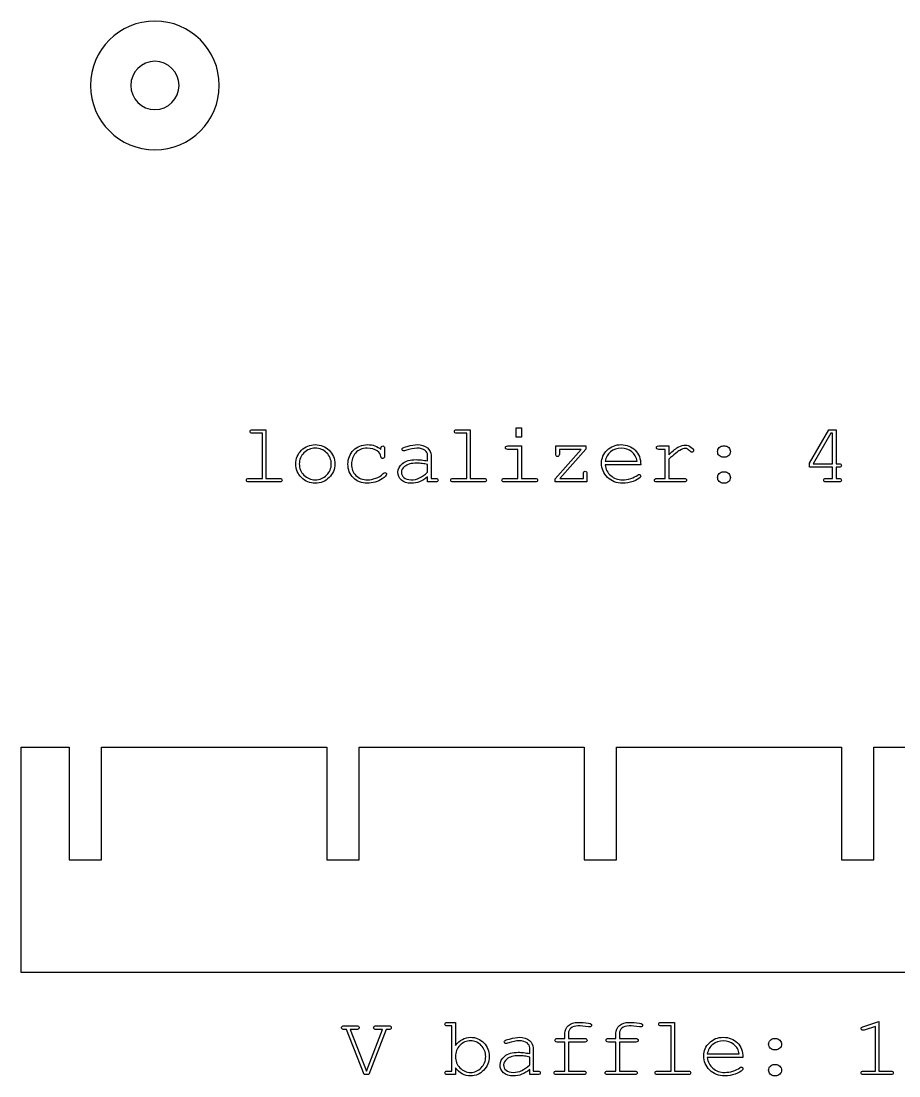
# Model space of a CAD drawing. Extents: x 5 to 223, y 104 to 234.
# Drawn here: x 4.7 to 59.3, y 168.9 to 234.5 of the extents above; entities that cross this region are included whole.
import ezdxf

# ---------------------------------------------------------------- set-up
doc = ezdxf.new("R2010")
doc.units = 0
doc.layers.add('Layer_1', color=7, linetype='CONTINUOUS')

msp = doc.modelspace()

# ---------------------------------------------------------------- linework, layer by layer
at = {"layer": 'Layer_1', "color": 7}
for p, q in [((35.469826, 208.644622), (35.469826, 209.205311)), ((35.469826, 209.205311), (35.79022, 209.205311)), ((35.79022, 209.205311), (35.79022, 208.644622)), ((19.075478, 209.096791), (19.917804, 209.096791)), ((19.700763, 208.877166), (19.075478, 208.877166)), ((19.700763, 206.071136), (19.700763, 208.877166)), ((19.917804, 209.096791), (19.917804, 206.071136)), ((32.400763, 208.877166), (31.775478, 208.877166)), ((31.775479, 209.096791), (32.617804, 209.096791)), ((32.400763, 206.071136), (32.400763, 208.877166)), ((32.617804, 209.096791), (32.617804, 206.071136)), ((35.79022, 208.644622), (35.469826, 208.644622)), ((53.69817, 207.011647), (54.904815, 209.096791)), ((55.023673, 208.877166), (53.925546, 206.978057)), ((54.904815, 209.096791), (55.356984, 209.096791)), ((55.137359, 208.877166), (55.023673, 208.877166)), ((55.137359, 206.978057), (55.137359, 208.877166)), ((55.356984, 209.096791), (55.356984, 206.978057)), ((27.063621, 207.872059), (27.063621, 207.944406)), ((27.063621, 207.872059), (27.063621, 207.872059)), ((27.283245, 207.944406), (27.283245, 207.45348)), ((34.947891, 208.091684), (35.797971, 208.091684)), ((35.580931, 207.872059), (34.947894, 207.872059)), ((35.580931, 206.071136), (35.580931, 207.872059)), ((35.797971, 208.091684), (35.797971, 206.071136)), ((37.882599, 206.047881), (39.500071, 207.872059)), ((37.931692, 207.577504), (37.931692, 208.091684)), ((37.931692, 208.091684), (39.807546, 208.091684)), ((39.500071, 207.872059), (38.151317, 207.872059)), ((38.151317, 207.872059), (38.151317, 207.577504)), ((39.807546, 207.897897), (38.182322, 206.071136)), ((39.807546, 208.091684), (39.807546, 207.897897)), ((44.731277, 207.872059), (44.330785, 207.872059)), ((44.330786, 208.091684), (44.948317, 208.091684)), ((44.731277, 206.063384), (44.731277, 207.872059)), ((44.948317, 208.091684), (44.948317, 207.543914)), ((48.337775, 208.091684), (48.430792, 208.091684)), ((48.337775, 208.091684), (48.337775, 208.091684)), ((29.956984, 207.156341), (29.956984, 207.50774)), ((30.176608, 207.50774), (30.176608, 206.071136)), ((44.948318, 207.259694), (44.948318, 206.071136)), ((48.430792, 207.388885), (48.337775, 207.388885)), ((23.976471, 206.967722), (23.976471, 206.967722)), ((24.196096, 206.967722), (24.196096, 206.967722)), ((29.956984, 206.456125), (29.956984, 206.934132)), ((43.207339, 206.921213), (40.995587, 206.921213)), ((40.998171, 207.140838), (42.987714, 207.140838)), ((43.207339, 206.921213), (43.207339, 206.921213)), ((53.69817, 206.761016), (53.69817, 207.011647)), ((55.137359, 206.761016), (53.69817, 206.761016)), ((53.925546, 206.978057), (55.137359, 206.978057)), ((55.137359, 206.071136), (55.137359, 206.761016)), ((55.356984, 206.978057), (55.537853, 206.978057)), ((55.537853, 206.761016), (55.356984, 206.761016)), ((55.356984, 206.761016), (55.356984, 206.071135)), ((18.848102, 206.071136), (19.700763, 206.071136)), ((20.770465, 205.854095), (18.848102, 205.854095)), ((19.917804, 206.071136), (20.770465, 206.071136)), ((29.956984, 205.854095), (29.956984, 206.166737)), ((30.465997, 205.854095), (29.956984, 205.854095)), ((30.176608, 206.071136), (30.465996, 206.071136)), ((31.548102, 206.071136), (32.400763, 206.071136)), ((33.470465, 205.854095), (31.548102, 205.854095)), ((32.617804, 206.071136), (33.470465, 206.071136)), ((34.72827, 206.071136), (35.580931, 206.071136)), ((36.650633, 205.854095), (34.72827, 205.854095)), ((35.797971, 206.071136), (36.650632, 206.071136)), ((37.882599, 205.854095), (37.882599, 206.047881)), ((39.866974, 205.854095), (37.882599, 205.854095)), ((38.182322, 206.071136), (39.649933, 206.071136)), ((39.649933, 206.071136), (39.649933, 206.370859)), ((39.869558, 206.370859), (39.866974, 205.854095)), ((45.909499, 205.854095), (44.206761, 205.854095)), ((44.206762, 206.063384), (44.731277, 206.063384)), ((44.948318, 206.071136), (45.9095, 206.071136)), ((48.337775, 206.476796), (48.430792, 206.476796)), ((48.337775, 206.476796), (48.337775, 206.476796)), ((54.7317, 206.071136), (55.137359, 206.071136)), ((55.537853, 205.854095), (54.7317, 205.854095)), ((55.356984, 206.071135), (55.537853, 206.071135)), ((48.430792, 205.77658), (48.337775, 205.77658)), ((24.756268, 172.047166), (25.565005, 172.047166)), ((24.924217, 171.830125), (24.756268, 171.830125)), ((26.017173, 169.024095), (24.924217, 171.830125)), ((25.565004, 171.830125), (25.149009, 171.830125)), ((25.149009, 171.830125), (26.156699, 169.241136)), ((26.172202, 169.241136), (27.166974, 171.830125)), ((27.39435, 171.830125), (26.31948, 169.024095)), ((26.753562, 172.047166), (27.559715, 172.047166)), ((27.166974, 171.830125), (26.753562, 171.830125)), ((27.559714, 171.830125), (27.39435, 171.830125)), ((31.181199, 172.266791), (31.690212, 172.266791)), ((31.473171, 172.047166), (31.181199, 172.047166)), ((31.473171, 169.241136), (31.473171, 172.047166)), ((31.690212, 172.266791), (31.690212, 170.827602)), ((45.100763, 172.047166), (44.475478, 172.047166)), ((44.475479, 172.266791), (45.317804, 172.266791)), ((45.100763, 169.241136), (45.100763, 172.047166)), ((45.317804, 172.266791), (45.317804, 169.241136)), ((57.023033, 171.998073), (58.01522, 172.310716)), ((57.798179, 172.010992), (57.090212, 171.788784)), ((57.798179, 169.241136), (57.798179, 172.010992)), ((58.01522, 172.310716), (58.01522, 169.241136)), ((38.024709, 171.261684), (38.494965, 171.261684)), ((38.494965, 171.261684), (38.494965, 171.58983)), ((38.714588, 171.58983), (38.714588, 171.261684)), ((38.714588, 171.261684), (39.73003, 171.261684)), ((41.199709, 171.261684), (41.669965, 171.261684)), ((41.669965, 171.261684), (41.669965, 171.58983)), ((41.889588, 171.58983), (41.889588, 171.261684)), ((41.889588, 171.261684), (42.90503, 171.261684)), ((51.512775, 171.261684), (51.605792, 171.261684)), ((51.512775, 171.261684), (51.512775, 171.261684)), ((36.306984, 170.326341), (36.306984, 170.67774)), ((36.526608, 170.67774), (36.526608, 169.241136)), ((38.494965, 171.042059), (38.024709, 171.042059)), ((38.494965, 169.241136), (38.494965, 171.042059)), ((38.714589, 171.042059), (38.714589, 169.241136)), ((39.73003, 171.042059), (38.714589, 171.042059)), ((41.669965, 171.042059), (41.199709, 171.042059)), ((41.669965, 169.241136), (41.669965, 171.042059)), ((41.889589, 171.042059), (41.889589, 169.241136)), ((42.90503, 171.042059), (41.889589, 171.042059)), ((51.605792, 170.558885), (51.512775, 170.558885)), ((33.573818, 170.137722), (33.573818, 170.137722)), ((36.306984, 169.626125), (36.306984, 170.104132)), ((49.557339, 170.091213), (47.345587, 170.091213)), ((47.348171, 170.310838), (49.337714, 170.310838)), ((49.557339, 170.091213), (49.557339, 170.091213)), ((26.156699, 169.241136), (26.172202, 169.241136)), ((31.181199, 169.241136), (31.473171, 169.241136)), ((31.690212, 169.450425), (31.690212, 169.024095)), ((36.306984, 169.024095), (36.306984, 169.336737)), ((36.526608, 169.241136), (36.815996, 169.241136)), ((37.970449, 169.241136), (38.494965, 169.241136)), ((38.714589, 169.241136), (39.66802, 169.241136)), ((41.145449, 169.241136), (41.669965, 169.241136)), ((41.889589, 169.241136), (42.84302, 169.241136)), ((44.248102, 169.241136), (45.100763, 169.241136)), ((45.317804, 169.241136), (46.170465, 169.241136)), ((51.512775, 169.646796), (51.605792, 169.646796)), ((51.512775, 169.646796), (51.512775, 169.646796)), ((57.054039, 169.241136), (57.798179, 169.241136)), ((58.01522, 169.241136), (58.759361, 169.241136)), ((26.31948, 169.024095), (26.017173, 169.024095)), ((31.690212, 169.024095), (31.181199, 169.024095)), ((36.815997, 169.024095), (36.306984, 169.024095)), ((39.66802, 169.024095), (37.970449, 169.024095)), ((42.84302, 169.024095), (41.145449, 169.024095)), ((46.170465, 169.024095), (44.248102, 169.024095)), ((51.605792, 168.94658), (51.512775, 168.94658)), ((58.759361, 169.024095), (57.054039, 169.024095))]:
    msp.add_line(p, q, dxfattribs=at)
at = {"layer": 'Layer_1', "color": 1}
for p, q in [((4.695234, 175.374095), (4.695234, 189.374081)), ((4.695234, 189.374081), (7.689589, 189.374081)), ((7.689589, 189.374081), (7.689589, 182.368443)), ((9.700878, 182.368443), (9.700878, 189.374081)), ((9.700878, 189.374081), (23.689591, 189.374081)), ((23.689591, 189.374081), (23.689591, 182.368443)), ((25.700879, 182.368443), (25.700879, 189.374081)), ((25.700879, 189.374081), (39.68959, 189.374081)), ((39.68959, 189.374081), (39.68959, 182.368443)), ((41.700879, 182.368443), (41.700879, 189.374081)), ((41.700879, 189.374081), (55.689572, 189.374081)), ((55.689572, 189.374081), (55.689572, 182.368443)), ((57.700864, 182.368443), (57.700864, 189.374081)), ((57.700864, 189.374081), (71.689597, 189.374081)), ((7.689589, 182.368443), (8.695233, 182.368443)), ((8.695233, 182.368443), (9.700878, 182.368443)), ((23.689591, 182.368443), (24.695233, 182.368443)), ((24.695233, 182.368443), (25.700879, 182.368443)), ((39.68959, 182.368443), (40.695233, 182.368443)), ((40.695233, 182.368443), (41.700879, 182.368443)), ((55.689572, 182.368443), (56.695236, 182.368443)), ((56.695236, 182.368443), (57.700864, 182.368443)), ((8.695233, 175.374095), (4.695234, 175.374095)), ((216.695234, 175.374095), (8.695233, 175.374095))]:
    msp.add_line(p, q, dxfattribs=at)
for points in [[(13.013233, 234.492101), (10.804094, 234.492101), (9.013233, 232.701224), (9.013233, 230.492095)], [(17.013232, 230.492095), (17.013232, 232.701224), (15.222374, 234.492101), (13.013233, 234.492101)], [(13.013233, 231.992106), (12.184806, 231.992106), (11.513233, 231.320523), (11.513233, 230.492095)], [(14.513234, 230.492095), (14.513234, 231.320523), (13.841661, 231.992106), (13.013233, 231.992106)], [(9.013233, 230.492095), (9.013233, 228.282965), (10.804094, 226.492088), (13.013233, 226.492088)], [(11.513233, 230.492095), (11.513233, 229.663667), (12.184806, 228.992083), (13.013233, 228.992083)], [(13.013233, 228.992083), (13.841661, 228.992083), (14.513234, 229.663667), (14.513234, 230.492095)], [(13.013233, 226.492088), (15.222374, 226.492088), (17.013232, 228.282965), (17.013232, 230.492095)]]:
    msp.add_open_spline(points, degree=3, dxfattribs=at)
at = {"layer": 'Layer_1', "color": 7}
for points in [[(18.9282, 208.98827), (18.9282, 209.019273), (18.939396, 209.045111), (18.96179, 209.065785)], [(18.963082, 208.908172), (18.939827, 208.928839), (18.9282, 208.955539), (18.9282, 208.98827)], [(18.96179, 209.065785), (18.984182, 209.086452), (19.022078, 209.096787), (19.075478, 209.096791)], [(19.075478, 208.877166), (19.023801, 208.877163), (18.986336, 208.887498), (18.963082, 208.908172)], [(31.628199, 208.98827), (31.628199, 209.019273), (31.639396, 209.045111), (31.661791, 209.065785)], [(31.663082, 208.908172), (31.639827, 208.928839), (31.628199, 208.955539), (31.628199, 208.98827)], [(31.661791, 209.065785), (31.684182, 209.086452), (31.722079, 209.096787), (31.775479, 209.096791)], [(31.775478, 208.877166), (31.723801, 208.877163), (31.686336, 208.887498), (31.663082, 208.908172)], [(21.769887, 206.967722), (21.769887, 207.298449), (21.887881, 207.581378), (22.123871, 207.816507)], [(22.123871, 207.816507), (22.359859, 208.051633), (22.646663, 208.169196), (22.984284, 208.169199)], [(22.9817, 207.949574), (22.706091, 207.949572), (22.471394, 207.85354), (22.277608, 207.661478)], [(23.685791, 207.66277), (23.492003, 207.853971), (23.257305, 207.949572), (22.9817, 207.949574)], [(22.984284, 208.169199), (23.318456, 208.169196), (23.603968, 208.052063), (23.84082, 207.817799)], [(23.84082, 207.817799), (24.077668, 207.583531), (24.196093, 207.300172), (24.196096, 206.967722)], [(25.012067, 206.952219), (25.012066, 207.301895), (25.127046, 207.592144), (25.357007, 207.822967)], [(25.357007, 207.822967), (25.586966, 208.053786), (25.876785, 208.169196), (26.226463, 208.169199)], [(26.213543, 207.949574), (25.891425, 207.949572), (25.646824, 207.848803), (25.479738, 207.647267)], [(26.822033, 207.784209), (26.671308, 207.89445), (26.468478, 207.949572), (26.213543, 207.949574)], [(26.226463, 208.169199), (26.558912, 208.169196), (26.837965, 208.07015), (27.063621, 207.872059)], [(27.063621, 207.944406), (27.063619, 207.997803), (27.073954, 208.035699), (27.094627, 208.058094)], [(27.094627, 208.058094), (27.115296, 208.080485), (27.141133, 208.091682), (27.172141, 208.091684)], [(27.172141, 208.091684), (27.204868, 208.091682), (27.231567, 208.080485), (27.25224, 208.058094)], [(27.25224, 208.058094), (27.272909, 208.035699), (27.283242, 207.997803), (27.283245, 207.944406)], [(28.378269, 207.884978), (28.378268, 207.91426), (28.38688, 207.937514), (28.404106, 207.954742)], [(28.407983, 207.807464), (28.388175, 207.828132), (28.378269, 207.853971), (28.378269, 207.884978)], [(28.404106, 207.954742), (28.428222, 207.980578), (28.525545, 208.01589), (28.696078, 208.060678)], [(28.479039, 207.776458), (28.451476, 207.776456), (28.427792, 207.786791), (28.407983, 207.807464)], [(29.295526, 207.949574), (29.126715, 207.949572), (28.889865, 207.900479), (28.584975, 207.802296)], [(28.696078, 208.060678), (28.964794, 208.133023), (29.168055, 208.169196), (29.30586, 208.169199)], [(29.79162, 207.817799), (29.681375, 207.905647), (29.51601, 207.949572), (29.295526, 207.949574)], [(29.30586, 208.169199), (29.579743, 208.169196), (29.793339, 208.101587), (29.946648, 207.966369)], [(29.956984, 207.50774), (29.956982, 207.626594), (29.901861, 207.729947), (29.79162, 207.817799)], [(29.946648, 207.966369), (30.099952, 207.831147), (30.176606, 207.678271), (30.176608, 207.50774)], [(34.800616, 207.98058), (34.800615, 208.013306), (34.811813, 208.040006), (34.834204, 208.060678)], [(34.835498, 207.903065), (34.812243, 207.923734), (34.800616, 207.949572), (34.800616, 207.98058)], [(34.834204, 208.060678), (34.856594, 208.081347), (34.894492, 208.091682), (34.947891, 208.091684)], [(34.947894, 207.872059), (34.896217, 207.872057), (34.858752, 207.882392), (34.835498, 207.903065)], [(40.775962, 207.019398), (40.775962, 207.334623), (40.892664, 207.605063), (41.12607, 207.830718)], [(41.12607, 207.830718), (41.359474, 208.05637), (41.648432, 208.169196), (41.992942, 208.169199)], [(41.992942, 207.949574), (41.739727, 207.949572), (41.521825, 207.875502), (41.339236, 207.727365)], [(41.992942, 208.169199), (42.347785, 208.169196), (42.639757, 208.053355), (42.868858, 207.821675)], [(42.647941, 207.724781), (42.464488, 207.874641), (42.246155, 207.949572), (41.992942, 207.949574)], [(42.868858, 207.821675), (43.097954, 207.58999), (43.210781, 207.289837), (43.207339, 206.921213)], [(44.219681, 207.903065), (44.197286, 207.923734), (44.186089, 207.950433), (44.186093, 207.983164)], [(44.186093, 207.983164), (44.186092, 208.014168), (44.196859, 208.040006), (44.218389, 208.060678)], [(44.218389, 208.060678), (44.239919, 208.081347), (44.277386, 208.091682), (44.330786, 208.091684)], [(44.330785, 207.872059), (44.279108, 207.872057), (44.242073, 207.882392), (44.219681, 207.903065)], [(44.948317, 207.543914), (45.230814, 207.798849), (45.442256, 207.962922), (45.582646, 208.036132)], [(45.642075, 207.815215), (45.508575, 207.739421), (45.277324, 207.554248), (44.948318, 207.259694)], [(45.582646, 208.036132), (45.723031, 208.109338), (45.852653, 208.145942), (45.971511, 208.145944)], [(45.984431, 207.928903), (45.889689, 207.928901), (45.77557, 207.891005), (45.642075, 207.815215)], [(45.971511, 208.145944), (46.1007, 208.145942), (46.220847, 208.102448), (46.331954, 208.015461)], [(46.116206, 207.895314), (46.071417, 207.917705), (46.027492, 207.928901), (45.984431, 207.928903)], [(46.273819, 207.77129), (46.213527, 207.831577), (46.16099, 207.872919), (46.116206, 207.895314)], [(46.331954, 208.015461), (46.443056, 207.928471), (46.498608, 207.862583), (46.498611, 207.817799)], [(46.498611, 207.817799), (46.498608, 207.785069), (46.48784, 207.757939), (46.466314, 207.736409)], [(47.986375, 207.737701), (47.986374, 207.839329), (48.021254, 207.923734), (48.09102, 207.990915)], [(48.09102, 207.990915), (48.160782, 208.058092), (48.243033, 208.091682), (48.337775, 208.091684)], [(48.430792, 208.091684), (48.527253, 208.091682), (48.609936, 208.057231), (48.678839, 207.988331)], [(48.678839, 207.988331), (48.747739, 207.919427), (48.78219, 207.837606), (48.782192, 207.742868)], [(22.277608, 207.661478), (22.083821, 207.469412), (21.986928, 207.23816), (21.986928, 206.967722)], [(23.976471, 206.967722), (23.976468, 207.239883), (23.879575, 207.471565), (23.685791, 207.66277)], [(25.479738, 207.647267), (25.31265, 207.445727), (25.229106, 207.214906), (25.229107, 206.954803)], [(27.06362, 207.435394), (27.053284, 207.557693), (26.972754, 207.673965), (26.822033, 207.784209)], [(27.098503, 207.335916), (27.078691, 207.355724), (27.067063, 207.388883), (27.06362, 207.435394)], [(27.172142, 207.306202), (27.142858, 207.306201), (27.11831, 207.316105), (27.098503, 207.335916)], [(27.250949, 207.339792), (27.231137, 207.317397), (27.204868, 207.306201), (27.172142, 207.306202)], [(27.283245, 207.45348), (27.281517, 207.40008), (27.270753, 207.362184), (27.250949, 207.339792)], [(28.406692, 207.001311), (28.599616, 207.158062), (28.881252, 207.236438), (29.251601, 207.236439)], [(28.584975, 207.802296), (28.529853, 207.785068), (28.494541, 207.776456), (28.479039, 207.776458)], [(29.251601, 207.236439), (29.351507, 207.236438), (29.460028, 207.229978), (29.577163, 207.21706)], [(29.577163, 207.21706), (29.694294, 207.20414), (29.820901, 207.1839), (29.956984, 207.156341)], [(37.962698, 207.466399), (37.942025, 207.488791), (37.931692, 207.525826), (37.931692, 207.577504)], [(38.042796, 207.43281), (38.010069, 207.432808), (37.983368, 207.444005), (37.962698, 207.466399)], [(38.120311, 207.466399), (38.099638, 207.444005), (38.073801, 207.432808), (38.042796, 207.43281)], [(38.151317, 207.577504), (38.151315, 207.525826), (38.14098, 207.488791), (38.120311, 207.466399)], [(41.339236, 207.727365), (41.156645, 207.579224), (41.042957, 207.383715), (40.998171, 207.140838)], [(42.987714, 207.140838), (42.944648, 207.38027), (42.83139, 207.574918), (42.647941, 207.724781)], [(46.340998, 207.713154), (46.328937, 207.719181), (46.306546, 207.73856), (46.273819, 207.77129)], [(46.384923, 207.704111), (46.367694, 207.704109), (46.353053, 207.707124), (46.340998, 207.713154)], [(46.466314, 207.736409), (46.44478, 207.714875), (46.417649, 207.704109), (46.384923, 207.704111)], [(48.089728, 207.492238), (48.020825, 207.561138), (47.986374, 207.642959), (47.986375, 207.737701)], [(48.337775, 207.388885), (48.241311, 207.388883), (48.158628, 207.423334), (48.089728, 207.492238)], [(48.677547, 207.489654), (48.607782, 207.422473), (48.525531, 207.388883), (48.430792, 207.388885)], [(48.782192, 207.742868), (48.78219, 207.641236), (48.747309, 207.556831), (48.677547, 207.489654)], [(22.123871, 206.12152), (21.887881, 206.356647), (21.769887, 206.638714), (21.769887, 206.967722)], [(21.986928, 206.967722), (21.986928, 206.699003), (22.083821, 206.468182), (22.277608, 206.275258)], [(23.685791, 206.273966), (23.879575, 206.466029), (23.976468, 206.697281), (23.976471, 206.967722)], [(24.196096, 206.967722), (24.196093, 206.636992), (24.077668, 206.354494), (23.84082, 206.120228)], [(25.349255, 206.103433), (25.124462, 206.326503), (25.012066, 206.609431), (25.012067, 206.952219)], [(25.229107, 206.954803), (25.229106, 206.674027), (25.321263, 206.442344), (25.505576, 206.259755)], [(28.117303, 206.450957), (28.117303, 206.661107), (28.213766, 206.844559), (28.406692, 207.001311)], [(28.535883, 206.815276), (28.401523, 206.713645), (28.334344, 206.592206), (28.334345, 206.450957)], [(29.274855, 207.019398), (28.959628, 207.019397), (28.713304, 206.951357), (28.535883, 206.815276)], [(29.634007, 206.998728), (29.520317, 207.012507), (29.4006, 207.019397), (29.274855, 207.019398)], [(29.956984, 206.934132), (29.855352, 206.963414), (29.747693, 206.984946), (29.634007, 206.998728)], [(39.679647, 206.481963), (39.699456, 206.504356), (39.725723, 206.515552), (39.758454, 206.515553)], [(39.758454, 206.515553), (39.791181, 206.515552), (39.817879, 206.504356), (39.838552, 206.481963)], [(41.149325, 206.134439), (40.900416, 206.378179), (40.775962, 206.673165), (40.775962, 207.019398)], [(40.995587, 206.921213), (41.033483, 206.640437), (41.151046, 206.414353), (41.348279, 206.24296)], [(55.537853, 206.978057), (55.59125, 206.978056), (55.629145, 206.968151), (55.651539, 206.948343)], [(55.651539, 206.792022), (55.629138, 206.77135), (55.59125, 206.761015), (55.537853, 206.761016)], [(55.651539, 206.948343), (55.673941, 206.928533), (55.685124, 206.902264), (55.685124, 206.869536)], [(55.685124, 206.869536), (55.68512, 206.83853), (55.673906, 206.812691), (55.651539, 206.792022)], [(18.703408, 205.962615), (18.703407, 205.995343), (18.714604, 206.021612), (18.736998, 206.041422)], [(18.736998, 205.8851), (18.714604, 205.905771), (18.703407, 205.931609), (18.703408, 205.962615)], [(18.736998, 206.041422), (18.75939, 206.061231), (18.796425, 206.071135), (18.848102, 206.071136)], [(18.848102, 205.854095), (18.796425, 205.854095), (18.75939, 205.86443), (18.736998, 205.8851)], [(20.770465, 206.071136), (20.823862, 206.071135), (20.861758, 206.061231), (20.884153, 206.041422)], [(20.884153, 205.8851), (20.861758, 205.86443), (20.823862, 205.854095), (20.770465, 205.854095)], [(20.884153, 206.041422), (20.906544, 206.021612), (20.91774, 205.995343), (20.917743, 205.962615)], [(20.917743, 205.962615), (20.91774, 205.931609), (20.906544, 205.905771), (20.884153, 205.8851)], [(22.984284, 205.768828), (22.646663, 205.768829), (22.359859, 205.886392), (22.123871, 206.12152)], [(22.277608, 206.275258), (22.471394, 206.082332), (22.706091, 205.985869), (22.9817, 205.98587)], [(22.9817, 205.98587), (23.257305, 205.985869), (23.492003, 206.081901), (23.685791, 206.273966)], [(23.84082, 206.120228), (23.603968, 205.885962), (23.318456, 205.768829), (22.984284, 205.768828)], [(26.21096, 205.768828), (25.861281, 205.768828), (25.574047, 205.880363), (25.349255, 206.103433)], [(25.505576, 206.259755), (25.689887, 206.077164), (25.92846, 205.985869), (26.221295, 205.98587)], [(27.148887, 206.045297), (26.868109, 205.860985), (26.555468, 205.768828), (26.21096, 205.768828)], [(26.221295, 205.98587), (26.390102, 205.985869), (26.561926, 206.016875), (26.736767, 206.078887)], [(26.736767, 206.078887), (26.911603, 206.140899), (27.069647, 206.240806), (27.210898, 206.37861)], [(27.409853, 206.326934), (27.40985, 206.252864), (27.322862, 206.158985), (27.148887, 206.045297)], [(27.210898, 206.37861), (27.247069, 206.413061), (27.278936, 206.430286), (27.3065, 206.430287)], [(27.3065, 206.430287), (27.33578, 206.430286), (27.360327, 206.420382), (27.380139, 206.400573)], [(27.380139, 206.400573), (27.399944, 206.380763), (27.40985, 206.356217), (27.409853, 206.326934)], [(28.336928, 205.966491), (28.190511, 206.098265), (28.117303, 206.259754), (28.117303, 206.450957)], [(28.334345, 206.450957), (28.334344, 206.320043), (28.38559, 206.2098), (28.488082, 206.120228)], [(28.94671, 205.768828), (28.686604, 205.768829), (28.483344, 205.834716), (28.336928, 205.966491)], [(28.488082, 206.120228), (28.590573, 206.030656), (28.740003, 205.985869), (28.936375, 205.98587)], [(28.936375, 205.98587), (29.124131, 205.985869), (29.298539, 206.023335), (29.459599, 206.098266)], [(29.956984, 206.166737), (29.641756, 205.901465), (29.304999, 205.768829), (28.94671, 205.768828)], [(29.459599, 206.098266), (29.620655, 206.173196), (29.78645, 206.292483), (29.956984, 206.456125)], [(30.465996, 206.071136), (30.519392, 206.071135), (30.557288, 206.061231), (30.579684, 206.041422)], [(30.579684, 205.8851), (30.557289, 205.86443), (30.519394, 205.854095), (30.465997, 205.854095)], [(30.579684, 206.041422), (30.602075, 206.021612), (30.613272, 205.995343), (30.613272, 205.962615)], [(30.613272, 205.962615), (30.613269, 205.931609), (30.602071, 205.905771), (30.579684, 205.8851)], [(31.436998, 205.8851), (31.414603, 205.905771), (31.403406, 205.931609), (31.40341, 205.962615)], [(31.40341, 205.962615), (31.403409, 205.995343), (31.414607, 206.021612), (31.436998, 206.041422)], [(31.436998, 206.041422), (31.459392, 206.061231), (31.496425, 206.071135), (31.548102, 206.071136)], [(31.548102, 205.854095), (31.496425, 205.854095), (31.45939, 205.86443), (31.436998, 205.8851)], [(33.470465, 206.071136), (33.523862, 206.071135), (33.561757, 206.061231), (33.584153, 206.041422)], [(33.584153, 205.8851), (33.561757, 205.86443), (33.523862, 205.854095), (33.470465, 205.854095)], [(33.584153, 206.041422), (33.606544, 206.021612), (33.617741, 205.995343), (33.617741, 205.962615)], [(33.617741, 205.962615), (33.617739, 205.931609), (33.606541, 205.905771), (33.584153, 205.8851)], [(34.583574, 205.962615), (34.583573, 205.995343), (34.594771, 206.021612), (34.617165, 206.041422)], [(34.617165, 205.8851), (34.594771, 205.905771), (34.583574, 205.931609), (34.583574, 205.962615)], [(34.617165, 206.041422), (34.639556, 206.061231), (34.676593, 206.071135), (34.72827, 206.071136)], [(34.72827, 205.854095), (34.676593, 205.854095), (34.639558, 205.86443), (34.617165, 205.8851)], [(36.650632, 206.071136), (36.704028, 206.071135), (36.741924, 206.061231), (36.76432, 206.041422)], [(36.76432, 205.8851), (36.741925, 205.86443), (36.704029, 205.854095), (36.650633, 205.854095)], [(36.76432, 206.041422), (36.786711, 206.021612), (36.797908, 205.995343), (36.797908, 205.962615)], [(36.797908, 205.962615), (36.797905, 205.931609), (36.786707, 205.905771), (36.76432, 205.8851)], [(39.649933, 206.370859), (39.649931, 206.422535), (39.659835, 206.45957), (39.679647, 206.481963)], [(39.838552, 206.481963), (39.859221, 206.45957), (39.869554, 206.422535), (39.869558, 206.370859)], [(42.080792, 205.768828), (41.708721, 205.768828), (41.398232, 205.890699), (41.149325, 206.134439)], [(41.348279, 206.24296), (41.545509, 206.071566), (41.78968, 205.985869), (42.080792, 205.98587)], [(42.080792, 205.98587), (42.24271, 205.985869), (42.412381, 206.012569), (42.589805, 206.065968)], [(42.730623, 205.881225), (42.519609, 205.806294), (42.302999, 205.768828), (42.080792, 205.768828)], [(42.589805, 206.065968), (42.767225, 206.119367), (42.911919, 206.189991), (43.023887, 206.277841)], [(43.171165, 206.122812), (43.08848, 206.036684), (42.941633, 205.956155), (42.730623, 205.881225)], [(43.023887, 206.277841), (43.056614, 206.303679), (43.085035, 206.316598), (43.109153, 206.316599)], [(43.109153, 206.316599), (43.136712, 206.316598), (43.160827, 206.305832), (43.1815, 206.284301)], [(43.212506, 206.208078), (43.212503, 206.178794), (43.198723, 206.150372), (43.171165, 206.122812)], [(43.1815, 206.284301), (43.20217, 206.262769), (43.212503, 206.237361), (43.212506, 206.208078)], [(44.095656, 205.883809), (44.073262, 205.903618), (44.062065, 205.929025), (44.062068, 205.960031)], [(44.062068, 205.960031), (44.062068, 205.989314), (44.072835, 206.013861), (44.094365, 206.03367)], [(44.094365, 206.03367), (44.115895, 206.053479), (44.153362, 206.063384), (44.206762, 206.063384)], [(44.206761, 205.854095), (44.155084, 205.854095), (44.118049, 205.863999), (44.095656, 205.883809)], [(46.023188, 205.8851), (46.000792, 205.86443), (45.962896, 205.854095), (45.909499, 205.854095)], [(45.9095, 206.071136), (45.962897, 206.071135), (46.000793, 206.061231), (46.023188, 206.041422)], [(46.023188, 206.041422), (46.045579, 206.021612), (46.056776, 205.995343), (46.05678, 205.962615)], [(46.05678, 205.962615), (46.056777, 205.931609), (46.045579, 205.905771), (46.023188, 205.8851)], [(47.986375, 206.125396), (47.986374, 206.225303), (48.021254, 206.308847), (48.09102, 206.376027)], [(48.089728, 205.878641), (48.020825, 205.946681), (47.986374, 206.028933), (47.986375, 206.125396)], [(48.337775, 205.77658), (48.241311, 205.77658), (48.158628, 205.8106), (48.089728, 205.878641)], [(48.09102, 206.376027), (48.160782, 206.443205), (48.243033, 206.476795), (48.337775, 206.476796)], [(48.430792, 206.476796), (48.527253, 206.476795), (48.609936, 206.442775), (48.678839, 206.374735)], [(48.677547, 205.877349), (48.607782, 205.81017), (48.525531, 205.77658), (48.430792, 205.77658)], [(48.782192, 206.12798), (48.78219, 206.028072), (48.747309, 205.944528), (48.677547, 205.877349)], [(48.678839, 206.374735), (48.747739, 206.306694), (48.78219, 206.224442), (48.782192, 206.12798)], [(54.584425, 205.962615), (54.584425, 205.995343), (54.595609, 206.021612), (54.61801, 206.041422)], [(54.61801, 205.8851), (54.595609, 205.905771), (54.584425, 205.931609), (54.584425, 205.962615)], [(54.61801, 206.041422), (54.640411, 206.061231), (54.6783, 206.071135), (54.7317, 206.071136)], [(54.7317, 205.854095), (54.6783, 205.854095), (54.640404, 205.86443), (54.61801, 205.8851)], [(55.537853, 206.071135), (55.59125, 206.071135), (55.629145, 206.06123), (55.651539, 206.041421)], [(55.651539, 205.8851), (55.629145, 205.86443), (55.59125, 205.854095), (55.537853, 205.854095)], [(55.651539, 206.041421), (55.673941, 206.021612), (55.685124, 205.995343), (55.685124, 205.962615)], [(55.685124, 205.962615), (55.68512, 205.931609), (55.673906, 205.905771), (55.651539, 205.8851)], [(24.611574, 171.938645), (24.611574, 171.959313), (24.617173, 171.978692), (24.628369, 171.996781)], [(24.628369, 171.880509), (24.617173, 171.898593), (24.611574, 171.917972), (24.611574, 171.938645)], [(24.628369, 171.996781), (24.639566, 172.014865), (24.653777, 172.027784), (24.671002, 172.035539)], [(24.671002, 171.841752), (24.653777, 171.849501), (24.639566, 171.86242), (24.628369, 171.880509)], [(24.671002, 172.035539), (24.688228, 172.043287), (24.71665, 172.047163), (24.756268, 172.047166)], [(24.756268, 171.830125), (24.71665, 171.830122), (24.688228, 171.833998), (24.671002, 171.841752)], [(25.648978, 171.841752), (25.632613, 171.833998), (25.604622, 171.830122), (25.565004, 171.830125)], [(25.565005, 172.047166), (25.606345, 172.047163), (25.635197, 172.043287), (25.651563, 172.035539)], [(25.691611, 171.880509), (25.679552, 171.86242), (25.665342, 171.849501), (25.648978, 171.841752)], [(25.651563, 172.035539), (25.667926, 172.027784), (25.681706, 172.014865), (25.692904, 171.996781)], [(25.709698, 171.938645), (25.709697, 171.917972), (25.703668, 171.898593), (25.691611, 171.880509)], [(25.692904, 171.996781), (25.704099, 171.978692), (25.709697, 171.959313), (25.709698, 171.938645)], [(26.606284, 171.938645), (26.606282, 171.959313), (26.612311, 171.978692), (26.624371, 171.996781)], [(26.623079, 171.880509), (26.61188, 171.898593), (26.606282, 171.917972), (26.606284, 171.938645)], [(26.665712, 171.841752), (26.648485, 171.849501), (26.634274, 171.86242), (26.623079, 171.880509)], [(26.624371, 171.996781), (26.636427, 172.014865), (26.650638, 172.027784), (26.667004, 172.035539)], [(26.753562, 171.830125), (26.712219, 171.830122), (26.682935, 171.833998), (26.665712, 171.841752)], [(26.667004, 172.035539), (26.683367, 172.043287), (26.712219, 172.047163), (26.753562, 172.047166)], [(27.646272, 171.841752), (27.629905, 171.833998), (27.601053, 171.830122), (27.559714, 171.830125)], [(27.559715, 172.047166), (27.601053, 172.047163), (27.630336, 172.043287), (27.647565, 172.035539)], [(27.688905, 171.880509), (27.676844, 171.86242), (27.662633, 171.849501), (27.646272, 171.841752)], [(27.647565, 172.035539), (27.664787, 172.027784), (27.678998, 172.014865), (27.690198, 171.996781)], [(27.706992, 171.938645), (27.706989, 171.917972), (27.70096, 171.898593), (27.688905, 171.880509)], [(27.690198, 171.996781), (27.701391, 171.978692), (27.70699, 171.959313), (27.706992, 171.938645)], [(31.036507, 172.15827), (31.036507, 172.189273), (31.047704, 172.215111), (31.070095, 172.235785)], [(31.070095, 172.078172), (31.047701, 172.098839), (31.036507, 172.125539), (31.036507, 172.15827)], [(31.070095, 172.235785), (31.092489, 172.256452), (31.129523, 172.266787), (31.181199, 172.266791)], [(31.181199, 172.047166), (31.129523, 172.047163), (31.092488, 172.057498), (31.070095, 172.078172)], [(38.494965, 171.58983), (38.494963, 171.772417), (38.569033, 171.930891), (38.717173, 172.065253)], [(38.868325, 171.90764), (38.765832, 171.814619), (38.714587, 171.708683), (38.714588, 171.58983)], [(38.717173, 172.065253), (38.865311, 172.199608), (39.061681, 172.266788), (39.306285, 172.266791)], [(39.306283, 172.047166), (39.116801, 172.047163), (38.970815, 172.000654), (38.868325, 171.90764)], [(39.965158, 171.987738), (39.705051, 172.027354), (39.485426, 172.047163), (39.306283, 172.047166)], [(39.306285, 172.266791), (39.511266, 172.266788), (39.730029, 172.24784), (39.962575, 172.209947)], [(39.962575, 172.209947), (40.050422, 172.196164), (40.103391, 172.179799), (40.12148, 172.160854)], [(40.034921, 171.979987), (40.021138, 171.979984), (39.997883, 171.982569), (39.965158, 171.987738)], [(40.117603, 172.009701), (40.09693, 171.989888), (40.069369, 171.979984), (40.034921, 171.979987)], [(40.148609, 172.085923), (40.148606, 172.054915), (40.138269, 172.029507), (40.117603, 172.009701)], [(40.12148, 172.160854), (40.139564, 172.141903), (40.148609, 172.116926), (40.148609, 172.085923)], [(41.669965, 171.58983), (41.669963, 171.772417), (41.744033, 171.930891), (41.892173, 172.065253)], [(42.043325, 171.90764), (41.940832, 171.814619), (41.889587, 171.708683), (41.889588, 171.58983)], [(41.892173, 172.065253), (42.040311, 172.199608), (42.236681, 172.266788), (42.481285, 172.266791)], [(42.481283, 172.047166), (42.291801, 172.047163), (42.145815, 172.000654), (42.043325, 171.90764)], [(43.140158, 171.987738), (42.880051, 172.027354), (42.660426, 172.047163), (42.481283, 172.047166)], [(42.481285, 172.266791), (42.686266, 172.266788), (42.905029, 172.24784), (43.137575, 172.209947)], [(43.137575, 172.209947), (43.225422, 172.196164), (43.278391, 172.179799), (43.29648, 172.160854)], [(43.209921, 171.979987), (43.196138, 171.979984), (43.172883, 171.982569), (43.140158, 171.987738)], [(43.292603, 172.009701), (43.27193, 171.989888), (43.244369, 171.979984), (43.209921, 171.979987)], [(43.323609, 172.085923), (43.323606, 172.054915), (43.313269, 172.029507), (43.292603, 172.009701)], [(43.29648, 172.160854), (43.314564, 172.141903), (43.323609, 172.116926), (43.323609, 172.085923)], [(44.328199, 172.15827), (44.328199, 172.189273), (44.339396, 172.215111), (44.361791, 172.235785)], [(44.363082, 172.078172), (44.339827, 172.098839), (44.328199, 172.125539), (44.328199, 172.15827)], [(44.361791, 172.235785), (44.384182, 172.256452), (44.422079, 172.266787), (44.475479, 172.266791)], [(44.475478, 172.047166), (44.423801, 172.047163), (44.386336, 172.057498), (44.363082, 172.078172)], [(56.911929, 171.881801), (56.911929, 171.907637), (56.920541, 171.931753), (56.937767, 171.954149)], [(56.944226, 171.805579), (56.922693, 171.827108), (56.911929, 171.852515), (56.911929, 171.881801)], [(56.937767, 171.954149), (56.951546, 171.967926), (56.979969, 171.982568), (57.023033, 171.998073)], [(57.015281, 171.773281), (56.989444, 171.773278), (56.965757, 171.784044), (56.944226, 171.805579)], [(57.090212, 171.788784), (57.05576, 171.778446), (57.030783, 171.773278), (57.015281, 171.773281)], [(31.690212, 170.827602), (31.952038, 171.168664), (32.268125, 171.339196), (32.638474, 171.339199)], [(32.633307, 171.119574), (32.381813, 171.119572), (32.162189, 171.024401), (31.974432, 170.834062)], [(33.292182, 170.834062), (33.104422, 171.024401), (32.884797, 171.119572), (32.633307, 171.119574)], [(32.638474, 171.339199), (32.955421, 171.339196), (33.226722, 171.224216), (33.452378, 170.994259)], [(34.728269, 171.054978), (34.728268, 171.08426), (34.73688, 171.107514), (34.754106, 171.124742)], [(34.754106, 171.124742), (34.778222, 171.150578), (34.875545, 171.18589), (35.046078, 171.230678)], [(35.645526, 171.119574), (35.476715, 171.119572), (35.239865, 171.070479), (34.934975, 170.972296)], [(35.046078, 171.230678), (35.314794, 171.303023), (35.518055, 171.339196), (35.65586, 171.339199)], [(36.14162, 170.987799), (36.031375, 171.075647), (35.86601, 171.119572), (35.645526, 171.119574)], [(35.65586, 171.339199), (35.929743, 171.339196), (36.143339, 171.271587), (36.296648, 171.136369)], [(36.296648, 171.136369), (36.449952, 171.001147), (36.526606, 170.848271), (36.526608, 170.67774)], [(37.913605, 171.073065), (37.89121, 171.093734), (37.880013, 171.120433), (37.880017, 171.153164)], [(37.880017, 171.153164), (37.880016, 171.184168), (37.891214, 171.210006), (37.913605, 171.230678)], [(37.913605, 171.230678), (37.935999, 171.251347), (37.973032, 171.261682), (38.024709, 171.261684)], [(39.73003, 171.261684), (39.781704, 171.261682), (39.818739, 171.251347), (39.841134, 171.230678)], [(39.841134, 171.230678), (39.863525, 171.210006), (39.874722, 171.183306), (39.874722, 171.15058)], [(39.874722, 171.15058), (39.87472, 171.119572), (39.863522, 171.093734), (39.841134, 171.073065)], [(41.088605, 171.073065), (41.06621, 171.093734), (41.055013, 171.120433), (41.055017, 171.153164)], [(41.055017, 171.153164), (41.055016, 171.184168), (41.066214, 171.210006), (41.088605, 171.230678)], [(41.088605, 171.230678), (41.110999, 171.251347), (41.148032, 171.261682), (41.199709, 171.261684)], [(42.90503, 171.261684), (42.956704, 171.261682), (42.993739, 171.251347), (43.016134, 171.230678)], [(43.016134, 171.230678), (43.038525, 171.210006), (43.049722, 171.183306), (43.049722, 171.15058)], [(43.049722, 171.15058), (43.04972, 171.119572), (43.038522, 171.093734), (43.016134, 171.073065)], [(47.47607, 171.000718), (47.709474, 171.22637), (47.998432, 171.339196), (48.342942, 171.339199)], [(48.342942, 171.119574), (48.089727, 171.119572), (47.871825, 171.045502), (47.689236, 170.897365)], [(48.342942, 171.339199), (48.697785, 171.339196), (48.989757, 171.223355), (49.218858, 170.991675)], [(48.997941, 170.894781), (48.814488, 171.044641), (48.596155, 171.119572), (48.342942, 171.119574)], [(51.161375, 170.907701), (51.161374, 171.009329), (51.196254, 171.093734), (51.26602, 171.160915)], [(51.26602, 171.160915), (51.335782, 171.228092), (51.418033, 171.261682), (51.512775, 171.261684)], [(51.605792, 171.261684), (51.702253, 171.261682), (51.784936, 171.227231), (51.853839, 171.158331)], [(51.853839, 171.158331), (51.922739, 171.089427), (51.95719, 171.007606), (51.957192, 170.912868)], [(31.974432, 170.834062), (31.786674, 170.643719), (31.692795, 170.411605), (31.692796, 170.137722)], [(33.573818, 170.137722), (33.573815, 170.411605), (33.479937, 170.643719), (33.292182, 170.834062)], [(33.452378, 170.994259), (33.678029, 170.764297), (33.790856, 170.48223), (33.790859, 170.148057)], [(34.757983, 170.977464), (34.738175, 170.998132), (34.728269, 171.023971), (34.728269, 171.054978)], [(34.829039, 170.946458), (34.801476, 170.946456), (34.777792, 170.956791), (34.757983, 170.977464)], [(34.934975, 170.972296), (34.879853, 170.955068), (34.844541, 170.946456), (34.829039, 170.946458)], [(36.306984, 170.67774), (36.306982, 170.796594), (36.251861, 170.899947), (36.14162, 170.987799)], [(38.024709, 171.042059), (37.973032, 171.042057), (37.935997, 171.052392), (37.913605, 171.073065)], [(39.841134, 171.073065), (39.81874, 171.052393), (39.781704, 171.042057), (39.73003, 171.042059)], [(41.199709, 171.042059), (41.148032, 171.042057), (41.110997, 171.052392), (41.088605, 171.073065)], [(43.016134, 171.073065), (42.99374, 171.052393), (42.956704, 171.042057), (42.90503, 171.042059)], [(47.125962, 170.189398), (47.125962, 170.504623), (47.242664, 170.775063), (47.47607, 171.000718)], [(47.689236, 170.897365), (47.506645, 170.749224), (47.392957, 170.553715), (47.348171, 170.310838)], [(49.337714, 170.310838), (49.294648, 170.55027), (49.18139, 170.744918), (48.997941, 170.894781)], [(49.218858, 170.991675), (49.447954, 170.75999), (49.560781, 170.459837), (49.557339, 170.091213)], [(51.264728, 170.662238), (51.195825, 170.731138), (51.161374, 170.812959), (51.161375, 170.907701)], [(51.512775, 170.558885), (51.416311, 170.558883), (51.333628, 170.593334), (51.264728, 170.662238)], [(51.852547, 170.659654), (51.782782, 170.592473), (51.700531, 170.558883), (51.605792, 170.558885)], [(51.957192, 170.912868), (51.95719, 170.811236), (51.922309, 170.726831), (51.852547, 170.659654)], [(31.692796, 170.137722), (31.692795, 169.863836), (31.786674, 169.631723), (31.974432, 169.441382)], [(33.292182, 169.441382), (33.479937, 169.631723), (33.573815, 169.863836), (33.573818, 170.137722)], [(33.790859, 170.148057), (33.790856, 169.810437), (33.676738, 169.524494), (33.448503, 169.290228)], [(34.467303, 169.620957), (34.467303, 169.831107), (34.563766, 170.014559), (34.756692, 170.171311)], [(34.885883, 169.985276), (34.751523, 169.883645), (34.684344, 169.762206), (34.684345, 169.620957)], [(34.756692, 170.171311), (34.949616, 170.328062), (35.231252, 170.406438), (35.601601, 170.406439)], [(35.624855, 170.189398), (35.309628, 170.189397), (35.063304, 170.121357), (34.885883, 169.985276)], [(35.601601, 170.406439), (35.701507, 170.406438), (35.810028, 170.399978), (35.927163, 170.38706)], [(35.984007, 170.168728), (35.870317, 170.182507), (35.7506, 170.189397), (35.624855, 170.189398)], [(35.927163, 170.38706), (36.044294, 170.37414), (36.170901, 170.3539), (36.306984, 170.326341)], [(36.306984, 170.104132), (36.205352, 170.133414), (36.097693, 170.154946), (35.984007, 170.168728)], [(47.499325, 169.304439), (47.250416, 169.548179), (47.125962, 169.843165), (47.125962, 170.189398)], [(47.345587, 170.091213), (47.383483, 169.810437), (47.501046, 169.584353), (47.698279, 169.41296)], [(31.036507, 169.132615), (31.036507, 169.165343), (31.047704, 169.191612), (31.070095, 169.211422)], [(31.070095, 169.0551), (31.047701, 169.075771), (31.036507, 169.101609), (31.036507, 169.132615)], [(31.070095, 169.211422), (31.092489, 169.231231), (31.129523, 169.241135), (31.181199, 169.241136)], [(32.638474, 168.938828), (32.259513, 168.938829), (31.943426, 169.109361), (31.690212, 169.450425)], [(31.974432, 169.441382), (32.162189, 169.25104), (32.381813, 169.155869), (32.633307, 169.15587)], [(32.633307, 169.15587), (32.884797, 169.155869), (33.104422, 169.25104), (33.292182, 169.441382)], [(33.448503, 169.290228), (33.220263, 169.055962), (32.950254, 168.938829), (32.638474, 168.938828)], [(34.686928, 169.136491), (34.540511, 169.268265), (34.467303, 169.429754), (34.467303, 169.620957)], [(34.684345, 169.620957), (34.684344, 169.490043), (34.73559, 169.3798), (34.838082, 169.290228)], [(35.29671, 168.938828), (35.036604, 168.938829), (34.833344, 169.004716), (34.686928, 169.136491)], [(34.838082, 169.290228), (34.940573, 169.200656), (35.090003, 169.155869), (35.286375, 169.15587)], [(35.286375, 169.15587), (35.474131, 169.155869), (35.648539, 169.193335), (35.809599, 169.268266)], [(36.306984, 169.336737), (35.991756, 169.071465), (35.654999, 168.938829), (35.29671, 168.938828)], [(35.809599, 169.268266), (35.970655, 169.343196), (36.13645, 169.462483), (36.306984, 169.626125)], [(36.815996, 169.241136), (36.869392, 169.241135), (36.907288, 169.231231), (36.929684, 169.211422)], [(36.929684, 169.211422), (36.952075, 169.191612), (36.963272, 169.165343), (36.963272, 169.132615)], [(36.963272, 169.132615), (36.963269, 169.101609), (36.952071, 169.075771), (36.929684, 169.0551)], [(37.825753, 169.132615), (37.825752, 169.165343), (37.83695, 169.191612), (37.859345, 169.211422)], [(37.859345, 169.0551), (37.83695, 169.075771), (37.825753, 169.101609), (37.825753, 169.132615)], [(37.859345, 169.211422), (37.881735, 169.231231), (37.918772, 169.241135), (37.970449, 169.241136)], [(39.66802, 169.241136), (39.719694, 169.241135), (39.756728, 169.231231), (39.779124, 169.211422)], [(39.779124, 169.211422), (39.801515, 169.191612), (39.812712, 169.165343), (39.812715, 169.132615)], [(39.812715, 169.132615), (39.812713, 169.101609), (39.801515, 169.075771), (39.779124, 169.0551)], [(41.000753, 169.132615), (41.000752, 169.165343), (41.01195, 169.191612), (41.034345, 169.211422)], [(41.034345, 169.0551), (41.01195, 169.075771), (41.000753, 169.101609), (41.000753, 169.132615)], [(41.034345, 169.211422), (41.056735, 169.231231), (41.093772, 169.241135), (41.145449, 169.241136)], [(42.84302, 169.241136), (42.894694, 169.241135), (42.931728, 169.231231), (42.954124, 169.211422)], [(42.954124, 169.211422), (42.976515, 169.191612), (42.987712, 169.165343), (42.987715, 169.132615)], [(42.987715, 169.132615), (42.987713, 169.101609), (42.976515, 169.075771), (42.954124, 169.0551)], [(44.136998, 169.0551), (44.114603, 169.075771), (44.103406, 169.101609), (44.10341, 169.132615)], [(44.10341, 169.132615), (44.103409, 169.165343), (44.114607, 169.191612), (44.136998, 169.211422)], [(44.136998, 169.211422), (44.159392, 169.231231), (44.196425, 169.241135), (44.248102, 169.241136)], [(46.170465, 169.241136), (46.223862, 169.241135), (46.261757, 169.231231), (46.284153, 169.211422)], [(46.284153, 169.211422), (46.306544, 169.191612), (46.317741, 169.165343), (46.317741, 169.132615)], [(46.317741, 169.132615), (46.317739, 169.101609), (46.306541, 169.075771), (46.284153, 169.0551)], [(48.430792, 168.938828), (48.058721, 168.938828), (47.748232, 169.060699), (47.499325, 169.304439)], [(47.698279, 169.41296), (47.895509, 169.241566), (48.13968, 169.155869), (48.430792, 169.15587)], [(48.430792, 169.15587), (48.59271, 169.155869), (48.762381, 169.182569), (48.939805, 169.235968)], [(48.939805, 169.235968), (49.117225, 169.289367), (49.261919, 169.359991), (49.373887, 169.447841)], [(49.521165, 169.292812), (49.43848, 169.206684), (49.291633, 169.126155), (49.080623, 169.051225)], [(49.373887, 169.447841), (49.406614, 169.473679), (49.435035, 169.486598), (49.459153, 169.486599)], [(49.459153, 169.486599), (49.486712, 169.486598), (49.510827, 169.475832), (49.5315, 169.454301)], [(49.562506, 169.378078), (49.562503, 169.348794), (49.548723, 169.320372), (49.521165, 169.292812)], [(49.5315, 169.454301), (49.55217, 169.432769), (49.562503, 169.407361), (49.562506, 169.378078)], [(51.161375, 169.295396), (51.161374, 169.395303), (51.196254, 169.478847), (51.26602, 169.546027)], [(51.264728, 169.048641), (51.195825, 169.116681), (51.161374, 169.198933), (51.161375, 169.295396)], [(51.26602, 169.546027), (51.335782, 169.613205), (51.418033, 169.646795), (51.512775, 169.646796)], [(51.605792, 169.646796), (51.702253, 169.646795), (51.784936, 169.612775), (51.853839, 169.544735)], [(51.957192, 169.29798), (51.95719, 169.198072), (51.922309, 169.114528), (51.852547, 169.047349)], [(51.853839, 169.544735), (51.922739, 169.476694), (51.95719, 169.394442), (51.957192, 169.29798)], [(56.942934, 169.0551), (56.92054, 169.075771), (56.909343, 169.101609), (56.909346, 169.132615)], [(56.909346, 169.132615), (56.909346, 169.165343), (56.920544, 169.191612), (56.942934, 169.211422)], [(56.942934, 169.211422), (56.965325, 169.231231), (57.002362, 169.241135), (57.054039, 169.241136)], [(58.759361, 169.241136), (58.811035, 169.241135), (58.848069, 169.231231), (58.870465, 169.211422)], [(58.870465, 169.211422), (58.892856, 169.191612), (58.904053, 169.165343), (58.904053, 169.132615)], [(58.904053, 169.132615), (58.90405, 169.101609), (58.892852, 169.075771), (58.870465, 169.0551)], [(31.181199, 169.024095), (31.129523, 169.024095), (31.092488, 169.03443), (31.070095, 169.0551)], [(36.929684, 169.0551), (36.907289, 169.03443), (36.869394, 169.024095), (36.815997, 169.024095)], [(37.970449, 169.024095), (37.918772, 169.024095), (37.881737, 169.03443), (37.859345, 169.0551)], [(39.779124, 169.0551), (39.756728, 169.03443), (39.719694, 169.024095), (39.66802, 169.024095)], [(41.145449, 169.024095), (41.093772, 169.024095), (41.056737, 169.03443), (41.034345, 169.0551)], [(42.954124, 169.0551), (42.931728, 169.03443), (42.894694, 169.024095), (42.84302, 169.024095)], [(44.248102, 169.024095), (44.196425, 169.024095), (44.15939, 169.03443), (44.136998, 169.0551)], [(46.284153, 169.0551), (46.261757, 169.03443), (46.223862, 169.024095), (46.170465, 169.024095)], [(49.080623, 169.051225), (48.869609, 168.976294), (48.652999, 168.938828), (48.430792, 168.938828)], [(51.512775, 168.94658), (51.416311, 168.94658), (51.333628, 168.9806), (51.264728, 169.048641)], [(51.852547, 169.047349), (51.782782, 168.98017), (51.700531, 168.94658), (51.605792, 168.94658)], [(57.054039, 169.024095), (57.002362, 169.024095), (56.965327, 169.03443), (56.942934, 169.0551)], [(58.870465, 169.0551), (58.848069, 169.03443), (58.811035, 169.024095), (58.759361, 169.024095)]]:
    msp.add_open_spline(points, degree=3, dxfattribs=at)

doc.saveas('drawing.dxf')
